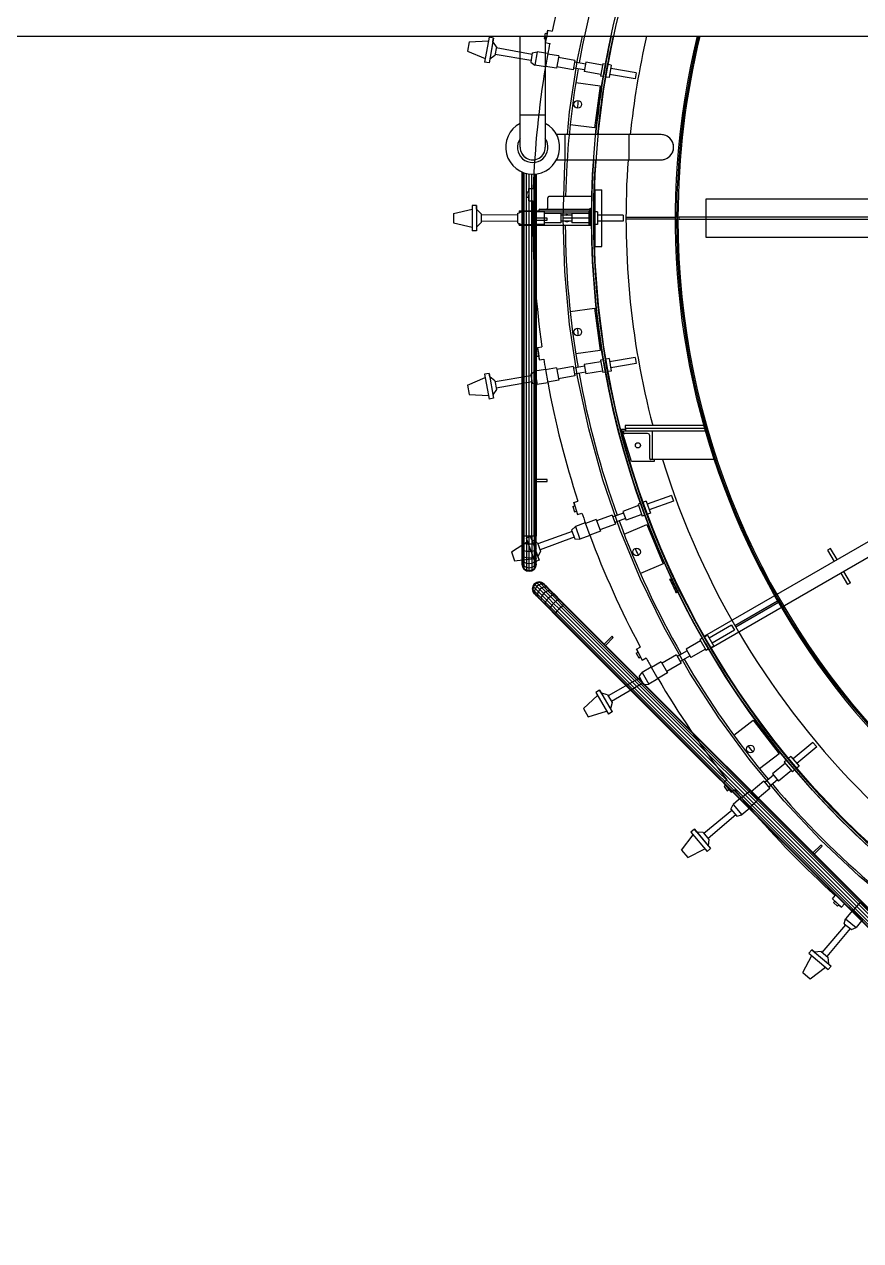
# Model space of a CAD drawing. Header units: metres. Extents: x 0 to 63075, y 0 to 44550.
# Drawn here: x 54617 to 55060, y 38478 to 39122 of the extents above; entities that cross this region are included whole.
import ezdxf

# ---------------------------------------------------------------- set-up
doc = ezdxf.new("R2010")
doc.units = ezdxf.units.M
doc.header["$LTSCALE"] = 75
for name, color, linetype in [('GSB', 7, 'Continuous'), ('ML6', 1, 'Continuous'), ('SDM', 7, 'Continuous'), ('SL1', 8, 'Continuous')]:
    doc.layers.add(name, color=color, linetype=linetype)
doc.styles.add('ROMANS', font='ROMANS.SHX')
doc.dimstyles.new('75___1-75', dxfattribs={"dimscale": 75, "dimtxt": 2.5, "dimasz": 2, "dimexe": 1.5, "dimexo": 1, "dimgap": 0.5, "dimtad": 1, "dimdec": 0, "dimzin": 12, "dimtxsty": 'ROMANS', "dimcen": 0, "dimclrd": 256, "dimclre": 256, "dimclrt": 3, "dimazin": 3, "dimtfac": 1, "dimtdec": 0, "dimtmove": 0, "dimatfit": 0, "dimfxl": 1, "dimlwd": -1, "dimlwe": -1, "dimarcsym": 0})

# ---------------------------------------------------------------- blocks, each defined once
blk = doc.blocks.new('A$C6bae614f')
at = {"layer": 'SL1'}
for p, q in [((379706.9, 35306), (379702.9, 35287.5)), ((379706.9, 35306), (379713.7, 35304.5)), ((379716.3, 35316.6), (379707.1, 35273.9)), ((379713.7, 35304.5), (379709.7, 35285.9)), ((379713.7, 35304.5), (379716.3, 35316.6)), ((379716.3, 35316.6), (379731.4, 35313.4)), ((371508.3, 35296), (387557.8, 35295.5)), ((379438.9, 35276.2), (379433.1, 35243.1)), ((379438.9, 35276.2), (379506.5, 35279.7)), ((379508.6, 35291.9), (379493.2, 35204.4)), ((379524.2, 35289.2), (379508.6, 35291.9)), ((379524.2, 35289.2), (379508.8, 35201.6)), ((379522.1, 35276.7), (379511, 35214.1)), ((379522.1, 35276.7), (379524.2, 35289.2)), ((379534.9, 35257.9), (379522.1, 35276.7)), ((379534.9, 35257.9), (379529.5, 35227.3)), ((379618.3, 34904.1), (379618.3, 35295.8)), ((379702.9, 35287.5), (379709.7, 35285.9)), ((379709.7, 35285.9), (379707.1, 35273.9)), ((379707.1, 35273.9), (379722.7, 35270.4)), ((379707.2, 35295.8), (379707.2, 34904.1)), ((379820.9, 35213.7), (379838.5, 35295.7)), ((379433.1, 35243.1), (379495.3, 35216.6)), ((379511, 35214.1), (379508.8, 35201.6)), ((379529.5, 35227.3), (379511, 35214.1)), ((379656.6, 35209.9), (379530.2, 35231.2)), ((379660.3, 35230.9), (379534.2, 35254)), ((379661.2, 35236.4), (379655.6, 35204.3)), ((379661.2, 35236.4), (379678.9, 35241)), ((379678.9, 35241), (379670.6, 35194)), ((379715.6, 35234.5), (379678.9, 35241)), ((379715.6, 35234.5), (379707.3, 35187.5)), ((379754.7, 35225.8), (379715.3, 35232.7)), ((379754.7, 35225.8), (379747, 35182.4)), ((379811.5, 35210.3), (379753.7, 35220.5)), ((379792.7, 35028.6), (379820.9, 35213.7)), ((379508.8, 35201.6), (379493.2, 35204.4)), ((379655.6, 35204.3), (379670.6, 35194)), ((379707.3, 35187.5), (379670.6, 35194)), ((379747, 35182.4), (379707.6, 35189.3)), ((379805.7, 35177.4), (379747.9, 35187.6)), ((379811.5, 35210.3), (379805.7, 35177.4)), ((379845.8, 35176.6), (379806.7, 35183.4)), ((379849.5, 35197.5), (379810.4, 35204.4)), ((379850.5, 35203.5), (379844.7, 35170.6)), ((379902.9, 35160.3), (379844.7, 35170.6)), ((379908.7, 35193.2), (379850.5, 35203.5)), ((379909.7, 35198.7), (379902, 35154.8)), ((379919.6, 35196.9), (379909.7, 35198.7)), ((379939.7, 35193.4), (379929, 35195.3)), ((379939.7, 35193.4), (379932, 35149.5)), ((380027.6, 35166.1), (379937.7, 35181.9)), ((379814.4, 35132), (379900.6, 35120.7)), ((379911.9, 35153.1), (379902, 35154.8)), ((379932, 35149.5), (379921.2, 35151.4)), ((380023.9, 35145.1), (379934, 35161)), ((380027.6, 35166.1), (380023.9, 35145.1)), ((379900.6, 35120.7), (379881, 34971.9)), ((379618.3, 35018.1), (379707.2, 35018.1)), ((379785.4, 34948.5), (379792.7, 35028.6)), ((379881, 34971.9), (379794.8, 34983.3)), ((380115.1, 34948.5), (379747, 34948.5)), ((379776.7, 34859.6), (379776.7, 34948.5)), ((380001.1, 34948.5), (380001.1, 34859.6)), ((379747, 34859.6), (380115.1, 34859.6)), ((379770.1, 34655.1), (379775.7, 34842.2)), ((379775.7, 34842.2), (379777.3, 34859.6)), ((379625.6, 33532.3), (379625.7, 34816.3)), ((379627.5, 33532.3), (379627.5, 34815.6)), ((379632.8, 33532.3), (379632.8, 34813.6)), ((379640.7, 33532.3), (379640.7, 34811.4)), ((379650, 33532.3), (379650.1, 34809.7)), ((379659.4, 33532.3), (379659.4, 34808.9)), ((379667.3, 33532.3), (379667.3, 34808.9)), ((379672.6, 33532.3), (379672.6, 34809.3)), ((379674.5, 34809.5), (379674.4, 33532.3)), ((379641.7, 34746.8), (379641, 34727.9)), ((379641.7, 34746.8), (379648.7, 34746.6)), ((379649.2, 34758.9), (379647.5, 34715.2)), ((379648.7, 34746.6), (379648, 34727.5)), ((379648.7, 34746.6), (379649.2, 34758.9)), ((379649.2, 34758.9), (379664.6, 34758.3)), ((379881.3, 34754.1), (379906.7, 34754.1)), ((379881.3, 34754.1), (379881.3, 34554.1)), ((379906.7, 34554.1), (379906.7, 34754.1)), ((379448.9, 34698.5), (379448.9, 34609.6)), ((379464.8, 34698.5), (379448.9, 34698.5)), ((379464.8, 34698.5), (379464.7, 34609.6)), ((379464.8, 34685.9), (379464.8, 34698.5)), ((379641, 34727.9), (379648, 34727.5)), ((379648, 34727.5), (379647.5, 34715.2)), ((379647.5, 34715.2), (379663.5, 34714.5)), ((379715.7, 34691.8), (379715.7, 34725.3)), ((379871, 34730.3), (379719.2, 34730.3)), ((380274.9, 34585.8), (380274.9, 34722.3)), ((380274.9, 34722.3), (382577.9, 34722.2)), ((379383, 34670.9), (379448.9, 34686.1)), ((379383, 34670.9), (379383, 34637.3)), ((379464.8, 34685.9), (379464.8, 34622.3)), ((379480.7, 34669.6), (379464.8, 34685.9)), ((379480.7, 34669.6), (379480.7, 34638.5)), ((379608.8, 34664.7), (379480.7, 34665.6)), ((379608.8, 34670.4), (379625.5, 34677.9)), ((379608.8, 34670.4), (379608.8, 34637.7)), ((379615.1, 34679.5), (379615.1, 34678.1)), ((379615.1, 34679.5), (379863.8, 34679.5)), ((379615.1, 34678.1), (379615.1, 34673.2)), ((379625.5, 34677.9), (379625.5, 34630.2)), ((379662.7, 34677.9), (379625.5, 34677.9)), ((379662.7, 34677.9), (379662.7, 34630.2)), ((379702.7, 34676.1), (379662.7, 34676.1)), ((379684.2, 34680.8), (379684.2, 34679.5)), ((379687.8, 34685.8), (379863.9, 34685.8)), ((379702.7, 34676.1), (379702.7, 34632)), ((379702.7, 34673.1), (379860.1, 34673.1)), ((379761.3, 34670.8), (379702.7, 34670.8)), ((379761.3, 34670.8), (379761.3, 34637.4)), ((379801, 34664.7), (379761.3, 34664.7)), ((379770.1, 34653.1), (379770.1, 34655.1)), ((379783, 34664.7), (379783.5, 34664.8)), ((379783.5, 34664.8), (379786.4, 34665.6)), ((379786.4, 34665.6), (379787.3, 34664.7)), ((379801, 34670.8), (379801, 34637.4)), ((379860.1, 34670.8), (379801, 34670.8)), ((379860.1, 34676.3), (379860.1, 34631.8)), ((379863.8, 34676.3), (379860.1, 34676.3)), ((379863.9, 34688.4), (379870.3, 34688.5)), ((379890.6, 34676.3), (379879.7, 34676.3)), ((379890.6, 34676.3), (379890.6, 34631.8)), ((379981.9, 34664.7), (379890.6, 34664.7)), ((379981.9, 34664.7), (379981.9, 34643.4)), ((379991.6, 34657.2), (380165.1, 34657.2)), ((380170.1, 34656.4), (380174.8, 34656.4)), ((380179.6, 34658.8), (382570.1, 34658.7)), ((380179.6, 34649.3), (380179.6, 34658.8)), ((379383, 34637.3), (379448.9, 34622)), ((379464.8, 34622.3), (379464.7, 34609.6)), ((379480.7, 34638.5), (379464.8, 34622.3)), ((379608.8, 34643.4), (379480.7, 34642.5)), ((379608.8, 34637.7), (379625.5, 34630.2)), ((379615.1, 34628.7), (379615.1, 34634.9)), ((379615.1, 34628.7), (379870.2, 34628.7)), ((379662.7, 34630.2), (379625.5, 34630.2)), ((379702.7, 34632), (379662.7, 34632)), ((379713.6, 34653.4), (379674.5, 34653.4)), ((379674.5, 34647), (379713.6, 34647)), ((379761.3, 34637.4), (379702.7, 34637.4)), ((379713.6, 34647), (379713.6, 34653.4)), ((379801, 34643.5), (379761.3, 34643.4)), ((379870.1, 34654.1), (379770.1, 34654.1)), ((379775.7, 34466), (379770.1, 34653.1)), ((379780, 34642.5), (379779.2, 34643.4)), ((379783, 34643.3), (379780, 34642.5)), ((379783.5, 34643.4), (379783, 34643.3)), ((379860.1, 34637.4), (379801, 34637.4)), ((379870.2, 34631.8), (379860.1, 34631.8)), ((379870.1, 34635.9), (379863.8, 34635.9)), ((379890.6, 34631.8), (379879.7, 34631.8)), ((379981.9, 34643.4), (379890.6, 34643.4)), ((380165.1, 34650.9), (379991.6, 34650.9)), ((380174.8, 34651.7), (380170.1, 34651.7)), ((382570.1, 34649.2), (380179.6, 34649.3)), ((379464.7, 34609.6), (379448.9, 34609.6)), ((382577.9, 34585.7), (380274.9, 34585.8)), ((379881.3, 34554.1), (379906.7, 34554.1)), ((379792.7, 34279.5), (379775.7, 34466)), ((379794.8, 34324.8), (379881, 34336.2)), ((379881, 34336.2), (379900.6, 34187.5)), ((379820.8, 34094.5), (379792.7, 34279.5)), ((379674.6, 34184.8), (379681.6, 34185.8)), ((379674.6, 34184.8), (379677.2, 34166)), ((379679.9, 34198), (379695.2, 34200.1)), ((379679.9, 34198), (379685.8, 34154.7)), ((379681.6, 34185.8), (379679.9, 34198)), ((379681.6, 34185.8), (379684.1, 34166.9)), ((379900.6, 34187.5), (379814.4, 34176.1)), ((379677.2, 34166), (379684.1, 34166.9)), ((379684.1, 34166.9), (379685.8, 34154.7)), ((379685.8, 34154.7), (379701.7, 34156.8)), ((379902.9, 34147.8), (379844.7, 34137.6)), ((379911.9, 34155), (379901.9, 34153.3)), ((379901.9, 34153.3), (379909.6, 34109.5)), ((379932, 34158.6), (379921.2, 34156.7)), ((379932, 34158.6), (379939.7, 34114.8)), ((380023.9, 34163), (379934, 34147.2)), ((380027.6, 34142), (379937.7, 34126.2)), ((380023.9, 34163), (380027.6, 34142)), ((381992, 34174.9), (380268.2, 33179.8)), ((379508.7, 34106.5), (379493.2, 34103.8)), ((379493.2, 34103.8), (379508.6, 34016.2)), ((379508.7, 34106.5), (379524.2, 34019)), ((379511, 34094), (379508.7, 34106.5)), ((379656.5, 34098.3), (379530.2, 34076.9)), ((379655.5, 34103.8), (379670.6, 34114.2)), ((379655.5, 34103.8), (379661.2, 34071.7)), ((379707.3, 34120.6), (379670.6, 34114.2)), ((379670.6, 34114.2), (379678.9, 34067.1)), ((379707.3, 34120.6), (379715.6, 34073.6)), ((379747, 34125.7), (379707.6, 34118.8)), ((379747, 34125.7), (379754.6, 34082.4)), ((379805.6, 34130.7), (379747.9, 34120.5)), ((379811.4, 34097.8), (379753.7, 34087.6)), ((379805.6, 34130.7), (379811.4, 34097.8)), ((379845.7, 34131.6), (379806.7, 34124.7)), ((379849.4, 34110.7), (379810.4, 34103.7)), ((379844.7, 34137.6), (379850.5, 34104.7)), ((379908.7, 34114.9), (379850.5, 34104.7)), ((379919.6, 34111.2), (379909.6, 34109.5)), ((379939.7, 34114.8), (379928.9, 34112.9)), ((382016.1, 34133.1), (380292.3, 33137.9)), ((379433, 34065.1), (379495.3, 34091.6)), ((379433, 34065.1), (379438.9, 34032)), ((379511, 34094), (379522, 34031.5)), ((379529.5, 34080.8), (379511, 34094)), ((379529.5, 34080.8), (379534.9, 34050.2)), ((379660.2, 34077.2), (379534.2, 34054.1)), ((379661.2, 34071.7), (379678.9, 34067.1)), ((379715.6, 34073.6), (379678.9, 34067.1)), ((379754.6, 34082.4), (379715.2, 34075.4)), ((379860.1, 33911.4), (379820.8, 34094.5)), ((379438.9, 34032), (379506.4, 34028.4)), ((379524.2, 34019), (379508.6, 34016.2)), ((379534.9, 34050.2), (379522, 34031.5)), ((379522, 34031.5), (379524.2, 34019)), ((379910.4, 33731.1), (379860.1, 33911.4)), ((379976.3, 33910.4), (379991.6, 33910.4)), ((380011.3, 33795.4), (379976.3, 33910.4)), ((379983.3, 33898.3), (379983.3, 33904)), ((379983.3, 33904), (380271.1, 33904)), ((380067.5, 33894.5), (379987.2, 33894.5)), ((380265.7, 33923.1), (379989.1, 33923.1)), ((379989.1, 33923.1), (379989.1, 33913.5)), ((379989.1, 33913.5), (380268.4, 33913.5)), ((379991.6, 33904), (379991.6, 33913.5)), ((380075.4, 33806.2), (380075.4, 33886.6)), ((380084.9, 33802.4), (380084.9, 33904)), ((380302.6, 33802.4), (380079.2, 33802.4)), ((380091.3, 33802.4), (380091.3, 33795.4)), ((380091.3, 33795.4), (380011.3, 33795.4)), ((379713.5, 33732.3), (379674.4, 33732.3)), ((379674.4, 33725.9), (379713.5, 33725.9)), ((379713.5, 33725.9), (379713.5, 33732.3)), ((379971.4, 33554.1), (379910.4, 33731.1)), ((380152.4, 33676.2), (380066.6, 33645)), ((380152.4, 33676.2), (380159.7, 33656.2)), ((379804.7, 33637), (379811.3, 33639.2)), ((379804.7, 33637), (379810.4, 33619)), ((379807.5, 33650.9), (379822.2, 33655.7)), ((379807.5, 33650.9), (379820.9, 33609.3)), ((379811.3, 33639.2), (379807.5, 33650.9)), ((379811.3, 33639.2), (379817.1, 33621.1)), ((380035.9, 33640.3), (379980.3, 33620.1)), ((380043.4, 33648.9), (380034, 33645.5)), ((380034, 33645.5), (380049.2, 33603.7)), ((380062.6, 33655.9), (380052.4, 33652.2)), ((380062.6, 33655.9), (380077.8, 33614.1)), ((380159.7, 33656.2), (380073.9, 33625)), ((379810.4, 33619), (379817.1, 33621.1)), ((379817.1, 33621.1), (379820.9, 33609.3)), ((379820.9, 33609.3), (379836.2, 33614.2)), ((379886.2, 33591.5), (379848.6, 33577.8)), ((379886.2, 33591.5), (379901.2, 33550.1)), ((379943, 33606.5), (379888, 33586.5)), ((379943, 33606.5), (379954.5, 33575.1)), ((379982.4, 33614.3), (379945.1, 33600.8)), ((379989.7, 33594.4), (379952.4, 33580.8)), ((379980.3, 33620.1), (379991.7, 33588.7)), ((380047.3, 33608.9), (379991.7, 33588.7)), ((380058.6, 33607.1), (380049.2, 33603.7)), ((380077.8, 33614.1), (380067.6, 33610.4)), ((379801.8, 33548.7), (379681.1, 33505.7)), ((379799.9, 33554), (379813, 33566.8)), ((379799.9, 33554), (379811.1, 33523.3)), ((379847.9, 33579.5), (379813, 33566.8)), ((379813, 33566.8), (379829.3, 33521.9)), ((379847.9, 33579.5), (379864.3, 33534.6)), ((379901.2, 33550.1), (379863.6, 33536.4)), ((379954.5, 33575.1), (379899.4, 33555.1)), ((380043.1, 33381.2), (379971.4, 33554.1)), ((379984.8, 33540.1), (380065.1, 33573.4)), ((380065.1, 33573.4), (380122.5, 33434.8)), ((379587.5, 33477.2), (379644.2, 33514.1)), ((379625.6, 33434.8), (379625.6, 33532.3)), ((379672.6, 33532.3), (379625.6, 33532.3)), ((379627.5, 33507.9), (379625.6, 33510)), ((379627.5, 33425.7), (379627.5, 33532.3)), ((379632.8, 33506.2), (379627.5, 33507.9)), ((379632.8, 33417.9), (379632.8, 33532.3)), ((379640.7, 33505), (379632.8, 33506.2)), ((379654.9, 33531.1), (379640, 33525.7)), ((379640, 33525.7), (379670.4, 33442.2)), ((379640.7, 33532.3), (379640.7, 33409.7)), ((379650, 33504.6), (379640.7, 33505)), ((379650, 33504.6), (379650, 33532.3)), ((379659.4, 33505), (379650, 33504.6)), ((379650, 33478.3), (379650, 33504.6)), ((379654.9, 33531.1), (379685.3, 33447.6)), ((379659.3, 33519.3), (379654.9, 33531.1)), ((379659.3, 33519.3), (379681, 33459.5)), ((379679.7, 33509.4), (379659.3, 33519.3)), ((379659.4, 33532.3), (379659.4, 33409.7)), ((379667.3, 33506.2), (379659.4, 33505)), ((379667.3, 33532.3), (379667.3, 33415)), ((379672.6, 33507.9), (379667.3, 33506.2)), ((379672.6, 33532.3), (379672.6, 33422.9)), ((379674.4, 33532.3), (379672.6, 33532.3)), ((379674.4, 33510), (379672.6, 33507.9)), ((379674.4, 33434.8), (379674.4, 33532.3)), ((379679.7, 33509.4), (379690.4, 33480.2)), ((379809.1, 33528.6), (379689, 33484)), ((379811.1, 33523.3), (379829.3, 33521.9)), ((379864.3, 33534.6), (379829.3, 33521.9)), ((379587.5, 33477.2), (379599, 33445.6)), ((379599, 33445.6), (379666.2, 33453.8)), ((379627.5, 33484.8), (379625.6, 33488.9)), ((379627.5, 33464.1), (379625.6, 33469.9)), ((379627.5, 33446.8), (379625.6, 33454.1)), ((379632.8, 33481.4), (379627.5, 33484.8)), ((379632.8, 33459.1), (379627.5, 33464.1)), ((379640.7, 33479.1), (379632.8, 33481.4)), ((379640.7, 33455.9), (379632.8, 33459.1)), ((379650, 33478.3), (379640.7, 33479.1)), ((379650, 33454.7), (379640.7, 33455.9)), ((379659.4, 33479.1), (379650, 33478.3)), ((379650, 33454.7), (379650, 33478.3)), ((379659.4, 33455.9), (379650, 33454.7)), ((379650, 33435), (379650, 33454.7)), ((379667.3, 33481.4), (379659.4, 33479.1)), ((379667.3, 33459.1), (379659.4, 33455.9)), ((379672.6, 33484.8), (379667.3, 33481.4)), ((379672.6, 33464.1), (379667.3, 33459.1)), ((379674.4, 33488.9), (379672.6, 33484.8)), ((379674.4, 33469.9), (379672.6, 33464.1)), ((379674.4, 33454.1), (379672.6, 33446.8)), ((379690.4, 33480.2), (379681, 33459.5)), ((379681, 33459.5), (379685.3, 33447.6)), ((380713.3, 33489.7), (380702.3, 33483.3)), ((380702.3, 33483.3), (380725.2, 33443.6)), ((380736.2, 33449.9), (380713.3, 33489.7)), ((379627.5, 33433.7), (379625.6, 33442.2)), ((379627.5, 33425.7), (379625.6, 33434.8)), ((379625.6, 33434.8), (379625.6, 33432.3)), ((379627.5, 33422.9), (379625.6, 33432.3)), ((379632.8, 33440.6), (379627.5, 33446.8)), ((379632.8, 33426.6), (379627.5, 33433.7)), ((379632.8, 33417.9), (379627.5, 33425.7)), ((379627.5, 33425.7), (379627.5, 33422.9)), ((379632.8, 33415), (379627.5, 33422.9)), ((379640.7, 33436.4), (379632.8, 33440.6)), ((379640.7, 33421.8), (379632.8, 33426.6)), ((379640.7, 33412.8), (379632.8, 33417.9)), ((379632.8, 33417.9), (379632.8, 33415)), ((379640.7, 33409.7), (379632.8, 33415)), ((379650, 33435), (379640.7, 33436.4)), ((379650, 33420.2), (379640.7, 33421.8)), ((379650, 33411), (379640.7, 33412.8)), ((379659.4, 33436.4), (379650, 33435)), ((379650, 33420.2), (379650, 33435)), ((379659.4, 33421.8), (379650, 33420.2)), ((379650, 33411), (379650, 33420.2)), ((379659.4, 33412.8), (379650, 33411)), ((379650, 33411), (379650, 33407.9)), ((379667.3, 33440.6), (379659.4, 33436.4)), ((379667.3, 33426.6), (379659.4, 33421.8)), ((379667.3, 33417.9), (379659.4, 33412.8)), ((379667.3, 33415), (379659.4, 33409.7)), ((379672.6, 33446.8), (379667.3, 33440.6)), ((379672.6, 33433.7), (379667.3, 33426.6)), ((379672.6, 33425.7), (379667.3, 33417.9)), ((379672.6, 33422.9), (379667.3, 33415)), ((379685.3, 33447.6), (379670.4, 33442.2)), ((379674.4, 33442.2), (379672.6, 33433.7)), ((379674.4, 33434.8), (379672.6, 33425.7)), ((379674.4, 33432.3), (379672.6, 33422.9)), ((379674.4, 33432.3), (379674.4, 33434.8)), ((380122.5, 33434.8), (380042.2, 33401.5)), ((379650, 33407.9), (379640.7, 33409.7)), ((379659.4, 33409.7), (379650, 33407.9)), ((379676, 33369.4), (379668.1, 33364.2)), ((379685.4, 33371.3), (379676, 33369.4)), ((379678.2, 33367.3), (379676, 33369.4)), ((379687.5, 33369.2), (379678.2, 33367.3)), ((379694.7, 33369.4), (379685.4, 33371.3)), ((379687.5, 33369.2), (379685.4, 33371.3)), ((379687.5, 33369.2), (379696.7, 33367.5)), ((379693.6, 33363.1), (379687.5, 33369.2)), ((379702.6, 33364.2), (379694.7, 33369.4)), ((379696.7, 33367.5), (379694.7, 33369.4)), ((380125, 33212.9), (380043.1, 33381.2)), ((380146.7, 33380.7), (380152.4, 33383.5)), ((380749.3, 33401.8), (380772.3, 33362.1)), ((380783.3, 33368.4), (380760.3, 33408.1)), ((380783.3, 33368.4), (380772.3, 33362.1)), ((379662.8, 33356.2), (379661, 33346.9)), ((379661, 33346.9), (379662.8, 33337.6)), ((379663.1, 33344.8), (379661, 33346.9)), ((379668.1, 33364.2), (379662.8, 33356.2)), ((379665, 33354.1), (379662.8, 33356.2)), ((379662.8, 33337.6), (379668.1, 33329.6)), ((379670.5, 33329.9), (379662.8, 33337.6)), ((379665, 33354.1), (379663.1, 33344.8)), ((379663.1, 33344.8), (379664.8, 33335.6)), ((379669.2, 33338.7), (379663.1, 33344.8)), ((379664.8, 33335.6), (379669.9, 33327.9)), ((379670.3, 33361.9), (379665, 33354.1)), ((379671.4, 33347.7), (379665, 33354.1)), ((379670.3, 33361.9), (379668.1, 33364.2)), ((379669.9, 33327.9), (379668.1, 33329.6)), ((379671.4, 33347.7), (379669.2, 33338.7)), ((379692.2, 33315.7), (379669.2, 33338.7)), ((379669.2, 33338.7), (379670.5, 33329.9)), ((379723.1, 33274.7), (379669.9, 33327.9)), ((379678.2, 33367.3), (379670.3, 33361.9)), ((379676.8, 33355.4), (379670.3, 33361.9)), ((379670.5, 33329.9), (379675.1, 33322.6)), ((379679.7, 33320.7), (379670.5, 33329.9)), ((379676.8, 33355.4), (379671.4, 33347.7)), ((379681.7, 33337.3), (379671.4, 33347.7)), ((379684.6, 33360.9), (379676.8, 33355.4)), ((379687.3, 33345), (379676.8, 33355.4)), ((379678.2, 33367.3), (379695, 33350.5)), ((379681.7, 33337.3), (379679.1, 33328.8)), ((379679.1, 33328.8), (379679.7, 33320.7)), ((379687.3, 33345), (379681.7, 33337.3)), ((379730.2, 33288.9), (379681.7, 33337.3)), ((379693.6, 33363.1), (379684.6, 33360.9)), ((379695, 33350.5), (379687.3, 33345)), ((379717.9, 33314.4), (379687.3, 33345)), ((379702.4, 33361.8), (379693.6, 33363.1)), ((379703.5, 33353.2), (379693.6, 33363.1)), ((379703.5, 33353.2), (379695, 33350.5)), ((379695, 33350.5), (379725.1, 33320.4)), ((379701.2, 33331), (379695.5, 33323.6)), ((379696.7, 33367.5), (379704.4, 33362.4)), ((379708.7, 33336.8), (379701.2, 33331)), ((379709.6, 33357.1), (379702.4, 33361.8)), ((379711.6, 33352.6), (379702.4, 33361.8)), ((379704.4, 33362.4), (379702.6, 33364.2)), ((379705.6, 33359.7), (379703.4, 33363.1)), ((379716.6, 33340.1), (379703.5, 33353.2)), ((379711.6, 33352.6), (379703.5, 33353.2)), ((379706.6, 33359.1), (379704.4, 33362.4)), ((379704.4, 33362.4), (379709.6, 33357.1)), ((379716.6, 33340.1), (379708.7, 33336.8)), ((379718.1, 33348.7), (379709.6, 33357.1)), ((379723.8, 33340.3), (379711.6, 33352.6)), ((379718.1, 33348.7), (379711.6, 33352.6)), ((379723.8, 33340.3), (379716.6, 33340.1)), ((379732.3, 33324.4), (379716.6, 33340.1)), ((379729.3, 33337.5), (379718.1, 33348.7)), ((379738.5, 33325.7), (379723.8, 33340.3)), ((379723.8, 33340.3), (379729.3, 33337.5)), ((379729.3, 33337.5), (379742.7, 33324.1)), ((379732.1, 33332.1), (379729.3, 33337.5)), ((379738.5, 33325.7), (379732.3, 33324.4)), ((379742.7, 33324.1), (379738.5, 33325.7)), ((379754.8, 33309.3), (379738.5, 33325.7)), ((380175, 33336.1), (380169.3, 33333.3)), ((379691.9, 33308.5), (379679.7, 33320.7)), ((379679.7, 33320.7), (379683.6, 33314.2)), ((379692.2, 33315.7), (379691.9, 33308.5)), ((379706.6, 33293.8), (379691.9, 33308.5)), ((379691.9, 33308.5), (379694.8, 33303)), ((379695.5, 33323.6), (379692.2, 33315.7)), ((379725.4, 33282.4), (379692.2, 33315.7)), ((379707.9, 33300), (379706.6, 33293.8)), ((379706.6, 33293.8), (379708.2, 33289.6)), ((379722.9, 33277.5), (379706.6, 33293.8)), ((379711.9, 33307.2), (379707.9, 33300)), ((379717.9, 33314.4), (379711.9, 33307.2)), ((379725.1, 33320.4), (379717.9, 33314.4)), ((379736.5, 33295.8), (379717.9, 33314.4)), ((379725.4, 33282.4), (379722.9, 33277.5)), ((379732.3, 33324.4), (379725.1, 33320.4)), ((379725.1, 33320.4), (379743.4, 33302.1)), ((379730.2, 33288.9), (379725.4, 33282.4)), ((379725.4, 33282.4), (379743.9, 33264)), ((379736.5, 33295.8), (379730.2, 33288.9)), ((379730.2, 33288.9), (379749.5, 33269.6)), ((379749.8, 33306.8), (379732.3, 33324.4)), ((379743.4, 33302.1), (379736.5, 33295.8)), ((379736.5, 33295.8), (379756.1, 33276.2)), ((379757.6, 33309.2), (379742.7, 33324.1)), ((379749.8, 33306.8), (379743.4, 33302.1)), ((379743.4, 33302.1), (379762.7, 33282.8)), ((379754.8, 33309.3), (379749.8, 33306.8)), ((379749.8, 33306.8), (379768.3, 33288.4)), ((379757.6, 33309.2), (379754.8, 33309.3)), ((379754.8, 33309.3), (379772, 33292.1)), ((379762.7, 33282.8), (379756.1, 33276.2)), ((379773.3, 33293.4), (379757.6, 33309.2)), ((379768.3, 33288.4), (379762.7, 33282.8)), ((381517.7, 31527.7), (379762.7, 33282.8)), ((379772, 33292.1), (379768.3, 33288.4)), ((381523.3, 31533.3), (379768.3, 33288.4)), ((379773.3, 33293.4), (379772, 33292.1)), ((381527, 31537), (379772, 33292.1)), ((379773.3, 33293.4), (381528.4, 31538.3)), ((380375.6, 33217.5), (380525.8, 33304.3)), ((380529, 33298.8), (380378.8, 33212)), ((379722.9, 33277.5), (379723.1, 33274.7)), ((379722.9, 33277.5), (379740.2, 33260.2)), ((379723.1, 33274.7), (379738.8, 33258.9)), ((379740.2, 33260.2), (379738.8, 33258.9)), ((381524.5, 31473.1), (379738.8, 33258.9)), ((379743.9, 33264), (379740.2, 33260.2)), ((381495.2, 31505.1), (379740.2, 33260.2)), ((379749.5, 33269.6), (379743.9, 33264)), ((381534.9, 31472.9), (379743.9, 33264)), ((379756.1, 33276.2), (379749.5, 33269.6)), ((381504.5, 31514.5), (379749.5, 33269.6)), ((381511.1, 31521.1), (379756.1, 33276.2)), ((380217, 33049.8), (380125, 33212.9)), ((380363.5, 33219.2), (380284.4, 33173.5)), ((380374.1, 33200.7), (380295, 33155.1)), ((380363.5, 33219.2), (380374.1, 33200.7)), ((379942.4, 33179.7), (379914.8, 33152)), ((379919.3, 33147.5), (379946.9, 33175.2)), ((379946.9, 33175.2), (379942.4, 33179.7)), ((380254.9, 33163.5), (380203.8, 33134)), ((380260.9, 33173.4), (380252.2, 33168.3)), ((380252.2, 33168.3), (380274.4, 33129.8)), ((380278.6, 33183.6), (380269.1, 33178.1)), ((380278.6, 33183.6), (380300.8, 33145)), ((380027.8, 33120.1), (380034, 33123.5)), ((380027.8, 33120.1), (380036.6, 33103.4)), ((380028.2, 33134.4), (380041.9, 33141.6)), ((380028.2, 33134.4), (380048.6, 33095.7)), ((380034, 33123.5), (380028.2, 33134.4)), ((380034, 33123.5), (380042.9, 33106.6)), ((380169.4, 33114.1), (380118.7, 33084.8)), ((380169.4, 33114.1), (380186.1, 33085.2)), ((380206.8, 33128.7), (380172.4, 33108.9)), ((380203.8, 33134), (380220.5, 33105)), ((380271.6, 33134.6), (380220.5, 33105)), ((380283.1, 33134.8), (380274.4, 33129.8)), ((380300.8, 33145), (380291.4, 33139.6)), ((380036.6, 33103.4), (380042.9, 33106.6)), ((380042.9, 33106.6), (380048.6, 33095.7)), ((380080.4, 33071.1), (380048.2, 33052.4)), ((380048.6, 33095.7), (380062.8, 33103.1)), ((380080.4, 33071.1), (380104.3, 33029.7)), ((380116, 33089.4), (380081.3, 33069.4)), ((380116, 33089.4), (380138, 33051.3)), ((380186.1, 33085.2), (380135.4, 33055.9)), ((380217.4, 33110.3), (380183.1, 33090.4)), ((380040.4, 33032.7), (379929, 32969.4)), ((380037.6, 33037.6), (380048.2, 33052.4)), ((380037.6, 33037.6), (380053.9, 33009.3)), ((380048.2, 33052.4), (380072.1, 33011.1)), ((380104.3, 33029.7), (380072.1, 33011.1)), ((380138, 33051.3), (380103.4, 33031.3)), ((380318.6, 32892.6), (380217, 33049.8)), ((379898.7, 32989.9), (379885, 32982)), ((379885, 32982), (379929.4, 32905)), ((379898.7, 32989.9), (379943.1, 32912.9)), ((379905.1, 32978.9), (379898.7, 32989.9)), ((380051.1, 33014.2), (379940.5, 32949.4)), ((380053.9, 33009.3), (380072.1, 33011.1)), ((379841.7, 32925.1), (379891.2, 32971.3)), ((379905.1, 32978.9), (379936.9, 32923.9)), ((379927, 32972.8), (379905.1, 32978.9)), ((379927, 32972.8), (379942.5, 32945.9)), ((379942.5, 32945.9), (379936.9, 32923.9)), ((379841.7, 32925.1), (379858.5, 32896)), ((379858.5, 32896), (379923.2, 32915.7)), ((379943.1, 32912.9), (379929.4, 32905)), ((379936.9, 32923.9), (379943.1, 32912.9)), ((380429.5, 32741.8), (380318.6, 32892.6)), ((380371.4, 32831.3), (380440.3, 32884.2)), ((380440.3, 32884.2), (380531.6, 32765.2)), ((380650.7, 32805.7), (380580.7, 32747)), ((380664.4, 32789.4), (380594.4, 32730.7)), ((380650.7, 32805.7), (380664.4, 32789.4)), ((380549.4, 32598), (380429.5, 32741.8)), ((380531.6, 32765.2), (380462.7, 32712.3)), ((380553.5, 32732), (380508.2, 32694.1)), ((380557.6, 32742.8), (380549.9, 32736.3)), ((380549.9, 32736.3), (380578.5, 32702.2)), ((380573.3, 32755.9), (380564.9, 32748.9)), ((380573.3, 32755.9), (380601.9, 32721.8)), ((380512.1, 32689.4), (380481.7, 32663.9)), ((380508.2, 32694.1), (380529.7, 32668.5)), ((380574.9, 32706.5), (380529.7, 32668.5)), ((380586.2, 32708.7), (380578.5, 32702.2)), ((380601.9, 32721.8), (380593.5, 32714.8)), ((380335.3, 32664), (380347.5, 32673.5)), ((380335.3, 32664), (380362.1, 32629.4)), ((380342.8, 32654.2), (380335.3, 32664)), ((380337.4, 32649.9), (380342.8, 32654.2)), ((380337.4, 32649.9), (380348.9, 32634.9)), ((380342.8, 32654.2), (380354.5, 32639.2)), ((380348.9, 32634.9), (380354.5, 32639.2)), ((380354.5, 32639.2), (380362.1, 32629.4)), ((380362.1, 32629.4), (380374.8, 32639.2)), ((380477.8, 32668.6), (380432.9, 32630.9)), ((380499.3, 32643), (380454.4, 32605.3)), ((380477.8, 32668.6), (380499.3, 32643)), ((380525.8, 32673.1), (380495.4, 32647.6)), ((380397.7, 32610.7), (380369.2, 32586.8)), ((380397.7, 32610.7), (380428.4, 32574.1)), ((380429.5, 32635), (380398.9, 32609.3)), ((380457.8, 32601.2), (380427.2, 32575.5)), ((380429.5, 32635), (380457.8, 32601.2)), ((380677.7, 32461.7), (380549.4, 32598)), ((380364.9, 32565.9), (380266.2, 32484.3)), ((380361.3, 32570.3), (380369.2, 32586.8)), ((380361.3, 32570.3), (380382.2, 32545.3)), ((380369.2, 32586.8), (380399.9, 32550.2)), ((380428.4, 32574.1), (380399.9, 32550.2)), ((380378.6, 32549.6), (380281, 32466.5)), ((380382.2, 32545.3), (380399.9, 32550.2)), ((380187.9, 32425.5), (380228.6, 32479.5)), ((380232.8, 32499.2), (380220.7, 32489)), ((380220.7, 32489), (380277.8, 32420.9)), ((380232.8, 32499.2), (380289.9, 32431.1)), ((380241, 32489.5), (380232.8, 32499.2)), ((380241, 32489.5), (380281.8, 32440.8)), ((380263.6, 32487.3), (380241, 32489.5)), ((380263.6, 32487.3), (380283.6, 32463.5)), ((380187.9, 32425.5), (380209.5, 32399.7)), ((380209.5, 32399.7), (380269.9, 32430.4)), ((380289.9, 32431.1), (380277.8, 32420.9)), ((380283.6, 32463.5), (380281.8, 32440.8)), ((380281.8, 32440.8), (380289.9, 32431.1)), ((380678.5, 32443.5), (380650.8, 32415.9)), ((380655.3, 32411.4), (380683, 32439)), ((380814, 32333.4), (380677.7, 32461.7)), ((380683, 32439), (380678.5, 32443.5)), ((380957.8, 32213.5), (380814, 32333.4)), ((380719.4, 32254.1), (380729.7, 32265.5)), ((380719.4, 32254.1), (380751.7, 32224.7)), ((380728.5, 32245.8), (380719.4, 32254.1)), ((380723.8, 32240.5), (380728.5, 32245.8)), ((380723.8, 32240.5), (380737.8, 32227.8)), ((380728.5, 32245.8), (380742.6, 32233)), ((380737.8, 32227.8), (380742.6, 32233)), ((380742.6, 32233), (380751.7, 32224.7)), ((380751.7, 32224.7), (380762.5, 32236.5)), ((380790, 32212.4), (380766.1, 32183.9)), ((380790, 32212.4), (380826.6, 32181.7)), ((380817.2, 32241.8), (380791.5, 32211.2)), ((380817.2, 32241.8), (380850.9, 32213.5)), ((380761.2, 32166.3), (380766.1, 32183.9)), ((380766.1, 32183.9), (380802.7, 32153.2)), ((380826.6, 32181.7), (380802.7, 32153.2)), ((380765.5, 32162.6), (380682.5, 32065.1)), ((380781.9, 32148.9), (380700.2, 32050.2)), ((380761.2, 32166.3), (380786.2, 32145.3)), ((380786.2, 32145.3), (380802.7, 32153.2)), ((380615.7, 31993.6), (380646.4, 32053.9)), ((380647, 32074), (380636.9, 32061.9)), ((380636.9, 32061.9), (380705, 32004.7)), ((380647, 32074), (380715.1, 32016.8)), ((380656.8, 32065.9), (380647, 32074)), ((380679.4, 32067.6), (380656.8, 32065.9)), ((380656.8, 32065.9), (380705.5, 32025)), ((380679.4, 32067.6), (380703.2, 32047.6)), ((380703.2, 32047.6), (380705.5, 32025)), ((380641.4, 31972), (380695.5, 32012.7)), ((380715.1, 32016.8), (380705, 32004.7)), ((380705.5, 32025), (380715.1, 32016.8)), ((380615.7, 31993.6), (380641.4, 31972))]:
    blk.add_line(p, q, dxfattribs=at)
for centre, radius in [((382870.1, 34654), 3000), ((382870.1, 34654), 2990.5), ((379821.4, 35055.4), 13.5), ((379821.4, 34252.7), 13.5), ((380033.8, 33852.9), 9), ((380029.1, 33477.3), 13.5), ((380430.4, 32782.1), 13.5)]:
    blk.add_circle(centre, radius, dxfattribs=at)
for centre, radius, start, end in [((382870.1, 34654), 3207.1, 160.3916, 168.1351), ((382870.1, 34654), 3092.8, 160.1952, 169.801), ((382870.1, 34654), 3207.1, 168.918, 169.6047), ((382870.1, 34654), 3000, 167.6474, 174.3655), ((382870.1, 34654), 2993.5, 167.6202, 174.3532), ((382870.1, 34654), 2878.5, 167.1173, 174.1269), ((382870.1, 34654), 2705, 166.2755, 316.7875), ((382870.1, 34654), 2700, 166.2496, 179.9476), ((382870.1, 34654), 2695.2, 166.2248, 179.9475), ((382870.1, 34654), 3207.1, 170.3916, 178.1351), ((382870.1, 34654), 3092.8, 170.1952, 178.5864), ((382870.1, 34654), 3075, 172.2466, 172.7497), ((379662.7, 34904.1), 95.2, 117.8163, 62.18), ((379662.7, 34904.1), 53.9, 145.477, 34.5193), ((380115.1, 34904.1), 44.5, 269.3905, 90.6058), ((380115.1, 34904.1), 44.4, 269.9981, 89.9981), ((379662.7, 34904.1), 44.5, 179.3905, 0.6058), ((379662.7, 34904.1), 44.4, 179.9981, 359.9981), ((382870.1, 34654), 3000, 176.0693, 316.0879), ((382870.1, 34654), 2993.5, 176.0608, 255.0634), ((382870.1, 34654), 2878.5, 175.9032, 194.7092), ((382870.1, 34654), 3207.1, 178.918, 179.5444), ((379783.2, 34654.1), 12.4, 59.0425, 120.8118), ((379783.2, 34654.1), 10.8, 80.6823, 88.7154), ((382870.1, 34654), 3006.4, 179.3423, 180.3473), ((382870.1, 34654), 3207.1, 180.4519, 188.1351), ((379783.2, 34654.1), 12.4, 239.1852, 300.953), ((382870.1, 34654), 3092.8, 180.4687, 189.801), ((379783.2, 34654.1), 10.8, 260.8268, 268.7154), ((382870.1, 34654), 2700, 180.0486, 269.9476), ((382870.1, 34654), 2695.2, 180.0487, 269.9475), ((382870.1, 34654), 3075, 187.2466, 187.7497), ((382870.1, 34654), 3207.1, 188.918, 189.6047), ((382870.1, 34654), 3092.8, 190.1952, 199.801), ((382870.1, 34654), 3207.1, 190.3916, 198.1351), ((379987.2, 33898.3), 3.81, 179.9981, 269.9981), ((380067.5, 33886.6), 7.87, 359.9981, 89.9981), ((380079.2, 33806.2), 3.81, 179.9981, 269.9981), ((382870.1, 34654), 2878.5, 197.2072, 252.9874), ((382870.1, 34654), 3207.1, 198.918, 199.6047), ((382870.1, 34654), 3092.8, 200.1952, 209.801), ((382870.1, 34654), 3207.1, 200.3916, 208.1351), ((382870.1, 34654), 3075, 202.2466, 202.7497), ((382870.1, 34654), 3006.4, 205.0566, 206.0616), ((382870.1, 34654), 3207.1, 208.918, 209.6047), ((382870.1, 34654), 3092.8, 210.1952, 219.801), ((382870.1, 34654), 3207.1, 210.3916, 218.1351), ((382870.1, 34654), 3075, 217.2466, 217.7497), ((382870.1, 34654), 3207.1, 218.918, 219.6047), ((382870.1, 34654), 3092.8, 220.1952, 229.801), ((382870.1, 34654), 3207.1, 220.3916, 228.1351), ((382870.1, 34654), 3207.1, 228.918, 229.6047)]:
    blk.add_arc(centre, radius, start, end, dxfattribs=at)
for centre, major_axis in [((379719.2, 34725.3), (0, 5)), ((379687.8, 34680.8), (0, 5)), ((379711.4, 34691.8), (0, -6))]:
    blk.add_ellipse(centre, major_axis=major_axis, ratio=0.707107, start_param=0, end_param=1.570796, dxfattribs=at)
for points, knots in [([(379863.8, 34635.9), (379863.7, 34640.7), (379863.7, 34645.5), (379863.7, 34650.3), (379863.7, 34654.3), (379863.7, 34658.3), (379863.7, 34662.2), (379863.7, 34670.8), (379863.8, 34679.8), (379863.9, 34688.6)], [0, 0, 0, 0, 0.270269, 0.270269, 0.270269, 0.498349, 0.498349, 0.498349, 1, 1, 1, 1]), ([(379863.9, 34688.5), (379863.9, 34683.7), (379863.8, 34678.9), (379863.8, 34674.1), (379863.8, 34670.1), (379863.7, 34666.1), (379863.7, 34662.2), (379863.7, 34653.5), (379863.7, 34644.6), (379863.8, 34635.7)], [0, 0, 0, 0, 0.270258, 0.270258, 0.270258, 0.498365, 0.498365, 0.498365, 1, 1, 1, 1]), ([(379870.1, 34635.9), (379870.1, 34640.7), (379870.1, 34645.5), (379870.1, 34650.3), (379870.1, 34654.3), (379870.1, 34658.3), (379870.1, 34662.2), (379870.1, 34670.9), (379870.2, 34679.8), (379870.3, 34688.7)], [0, 0, 0, 0, 0.270265, 0.270265, 0.270265, 0.498349, 0.498349, 0.498349, 1, 1, 1, 1]), ([(379870.3, 34688.5), (379870.2, 34683.7), (379870.2, 34678.9), (379870.1, 34674.1), (379870.1, 34670.1), (379870.1, 34666.1), (379870.1, 34662.2), (379870.1, 34653.5), (379870.1, 34644.6), (379870.1, 34635.7)], [0, 0, 0, 0, 0.270258, 0.270258, 0.270258, 0.498365, 0.498365, 0.498365, 1, 1, 1, 1]), ([(380169.3, 33333.3), (380167.2, 33337.6), (380165.1, 33341.9), (380163.1, 33346.2), (380161.3, 33349.8), (380159.6, 33353.4), (380157.9, 33357), (380154.1, 33364.8), (380150.3, 33372.9), (380146.6, 33380.9)], [0, 0, 0, 0, 0.270269, 0.270269, 0.270269, 0.498349, 0.498349, 0.498349, 1, 1, 1, 1]), ([(380146.6, 33380.7), (380148.7, 33376.4), (380150.7, 33372.1), (380152.8, 33367.8), (380154.5, 33364.1), (380156.2, 33360.5), (380157.9, 33357), (380161.6, 33349.2), (380165.5, 33341.1), (380169.4, 33333.2)], [0, 0, 0, 0, 0.270258, 0.270258, 0.270258, 0.498365, 0.498365, 0.498365, 1, 1, 1, 1]), ([(380175, 33336.1), (380172.9, 33340.4), (380170.8, 33344.7), (380168.8, 33349), (380167, 33352.6), (380165.3, 33356.2), (380163.6, 33359.7), (380159.9, 33367.5), (380156, 33375.6), (380152.3, 33383.7)], [0, 0, 0, 0, 0.270265, 0.270265, 0.270265, 0.498349, 0.498349, 0.498349, 1, 1, 1, 1]), ([(380152.4, 33383.5), (380154.4, 33379.2), (380156.4, 33374.8), (380158.5, 33370.5), (380160.2, 33366.9), (380161.9, 33363.3), (380163.6, 33359.7), (380167.3, 33351.9), (380171.2, 33343.9), (380175.1, 33335.9)], [0, 0, 0, 0, 0.270258, 0.270258, 0.270258, 0.498365, 0.498365, 0.498365, 1, 1, 1, 1])]:
    blk.add_open_spline(points, degree=3, knots=knots, dxfattribs=at)
blk = doc.blocks.new('zw$15D4')
at = {"layer": 'ML6', "xscale": 0.2502808837766805, "yscale": 0.2502808837766805, "zscale": 0.2502808837766805}
blk.add_blockref('A$C6bae614f', (-85544.7, -3177.3), dxfattribs=at)

msp = doc.modelspace()

# ---------------------------------------------------------------- block references
at = {"layer": 'GSB', "xscale": 0.6000000000000068, "yscale": 0.6000000000000068, "zscale": 0.6000000000000068}
msp.add_blockref('zw$15D4', (49200, 35721.63), dxfattribs=at)

# ---------------------------------------------------------------- leaders
at = {"layer": 'SDM'}
msp.add_leader([(52766.71, 37891.88), (59453.13, 42438.72), (62243.43, 42438.72)], dimstyle='75___1-75', override={"dimtad": 0}, dxfattribs=at)

doc.saveas('drawing.dxf')
